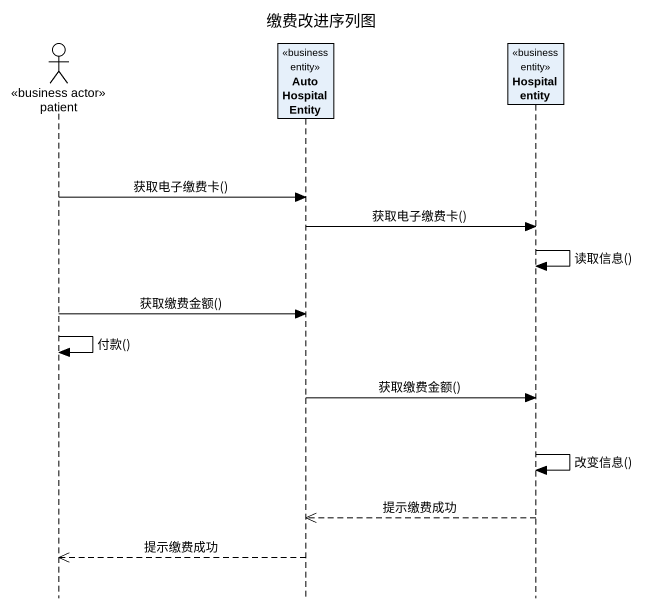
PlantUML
@startuml
title 缴费改进序列图
hide footbox
actor patient <<business actor>>
participant "Auto Hospital Entity" as Auto_Hospital_Entity <<business entity>>
participant "Hospital entity" as Hospital_entity <<business entity>>

patient -> Auto_Hospital_Entity : 获取电子缴费卡()
Auto_Hospital_Entity -> Hospital_entity : 获取电子缴费卡()
Hospital_entity -> Hospital_entity : 读取信息()
patient -> Auto_Hospital_Entity : 获取缴费金额()
patient -> patient : 付款()
Auto_Hospital_Entity -> Hospital_entity : 获取缴费金额()
Hospital_entity -> Hospital_entity : 改变信息()
Hospital_entity -->> Auto_Hospital_Entity : 提示缴费成功
Auto_Hospital_Entity -->> patient : 提示缴费成功
@enduml
